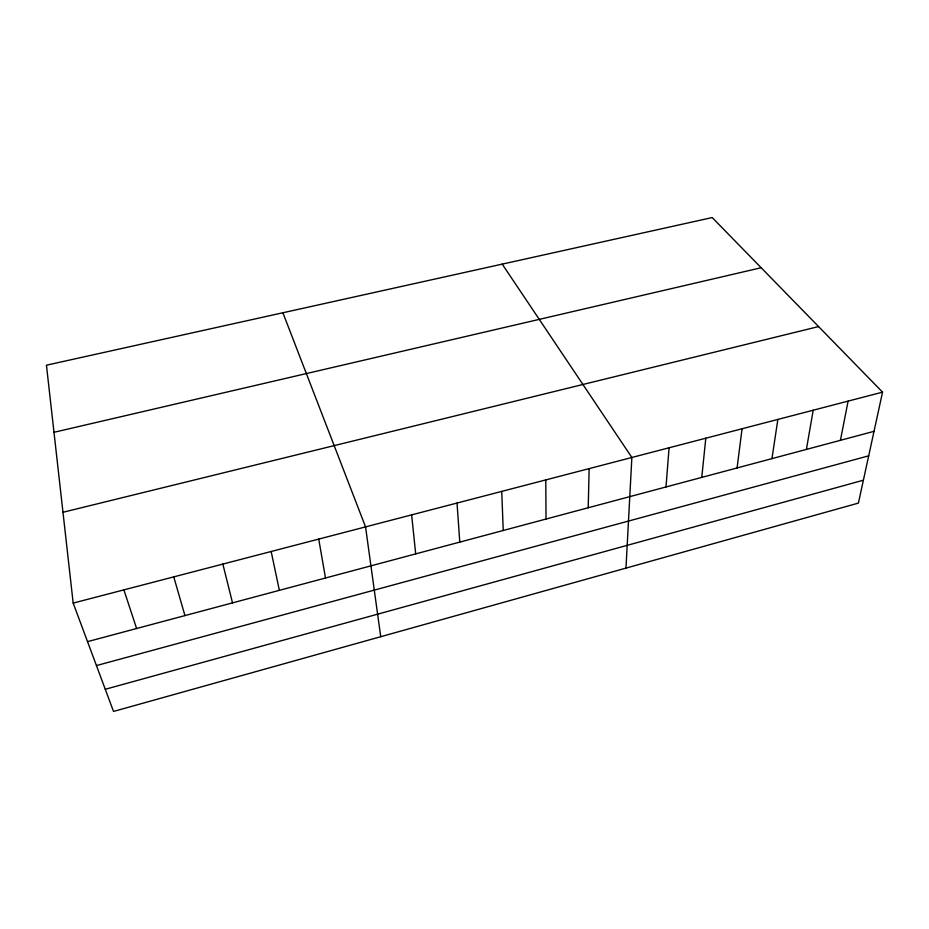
<?xml version="1.0" encoding="UTF-8"?>
<svg xmlns="http://www.w3.org/2000/svg" width="929" height="929" viewBox="0 0 929 929"><rect width="100%" height="100%" fill="white"/><g stroke="black" fill="none" stroke-linecap="round" stroke-linejoin="round"><path stroke-width="1.39" d="M588.208 507.768L589.149 468.622M625.972 568.118L631.871 457.486L502.217 264.126M666 486.959L669.077 447.778M701.767 477.401L705.808 438.209M737.08 467.961L742.062 428.757M771.953 458.636L777.863 419.432M806.395 449.427L813.2 410.223M840.42 440.323L848.096 401.131M882.55 392.143L858.408 503.1L113.524 711.44L73.182 603.095L46.45 365.19L712.206 217.56L882.55 392.143L73.182 603.095M105.279 689.283L863.389 480.212M96.442 665.57L868.696 455.825M87.535 641.637L874.026 431.335M62.975 512.274L818.577 326.578M53.987 432.299L761.165 267.738M282.892 312.759L365.55 526.894L380.727 636.713M123.882 589.88L136.621 628.515M173.758 576.874L184.941 615.59M222.855 564.089L232.517 602.875M271.163 551.489L279.362 590.345M318.728 539.099L325.498 578.012M411.64 514.875L415.693 553.893M457.033 503.053L459.785 542.106M501.741 491.395L503.228 530.482M545.776 479.921L546.031 519.044"/></g></svg>
